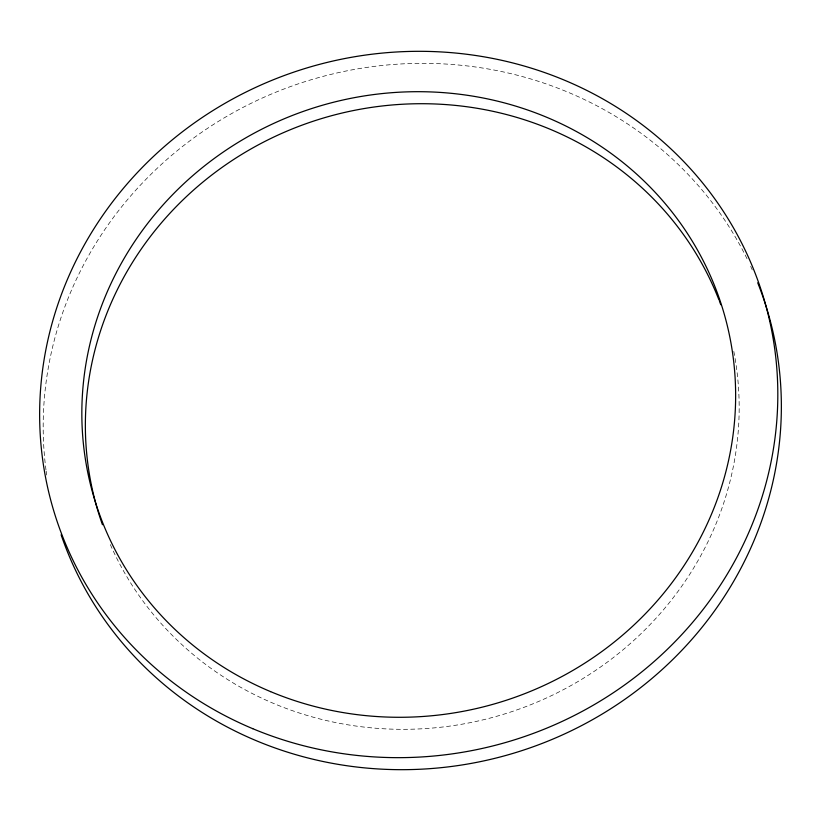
<?xml version="1.0" encoding="UTF-8"?>
<svg xmlns="http://www.w3.org/2000/svg" width="821" height="821" viewBox="0 0 821 821"><rect width="100%" height="100%" fill="white"/><g stroke="black" fill="none" stroke-linecap="round" stroke-linejoin="round"><path stroke-width="0.62" stroke-dasharray="4.11 3.08" d="M46.684 475A370.558 351.614 -16.4 0 1 46.161 471.203M45.986 469.94A370.558 351.614 -16.4 0 1 311.631 79.606A370.558 351.614 -16.4 0 1 747.931 260.575M750.671 266.373A370.558 351.614 -16.4 0 1 752.262 269.873M733.82 351.409A328.215 311.436 -16.4 0 1 503.694 714.229A328.215 311.436 -16.4 0 1 109.378 542.373"/><path stroke-width="1.23" d="M757.711 282.783A370.558 351.614 -16.4 0 1 534.132 746.422A370.558 351.614 -16.4 0 1 61.113 534.769M102.451 524.722A328.215 311.436 -16.4 0 1 303.565 124.587A328.215 311.436 -16.4 0 1 719.001 300.024M719.453 301.194A328.215 311.436 -16.4 0 1 720.787 304.735M252.765 728.689A370.558 351.614 -16.4 0 0 776.409 363.703A370.558 351.614 -16.4 0 0 197.009 121.077A370.558 351.614 -16.4 0 0 252.765 728.689M270.591 691.631A328.215 311.436 -16.4 0 0 734.395 368.362A328.215 311.436 -16.4 0 0 221.208 153.476A328.215 311.436 -16.4 0 0 270.591 691.631"/></g></svg>
